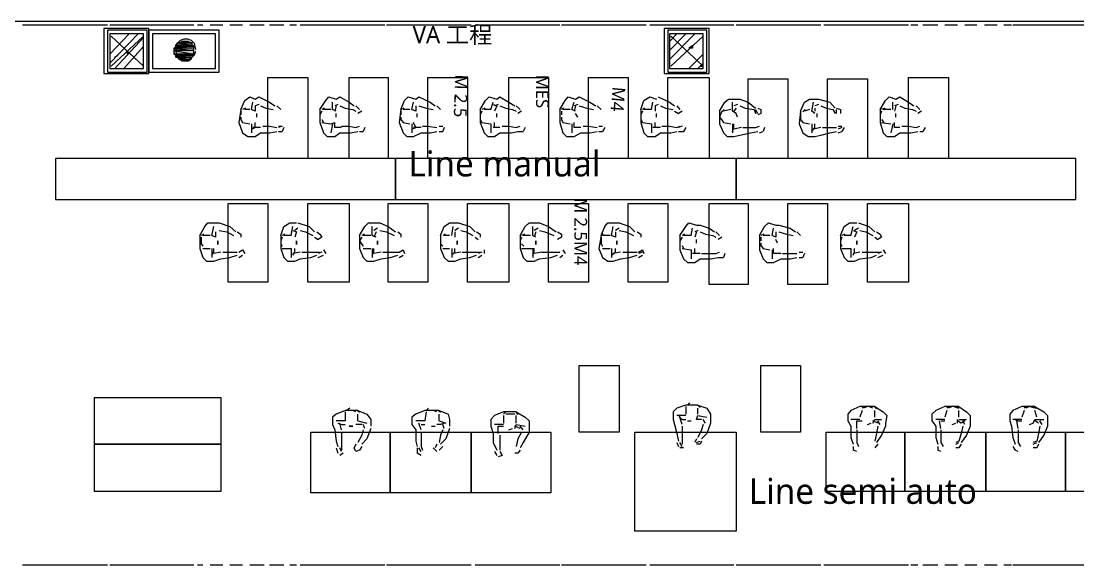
# Model space of a CAD drawing. Header units: millimetres. Extents: x 5 to 415, y 48 to 251.
# Drawn here: x 115.39 to 140.24, y 121.97 to 134.76 of the extents above; entities that cross this region are included whole.
import ezdxf

# ---------------------------------------------------------------- set-up
doc = ezdxf.new("R2010")
doc.units = ezdxf.units.MM
for name, color, linetype in [('H', 7, 'Continuous'), ('P', 7, 'Continuous'), ('T', 7, 'Continuous')]:
    doc.layers.add(name, color=color, linetype=linetype)

msp = doc.modelspace()

# ---------------------------------------------------------------- hatches: boundary and pattern name
at = {"layer": 'H', "linetype": 'Continuous'}
for points in [[(118.992, 134.108), (119.045, 134.161), (119.468, 134.161), (119.468, 134.108), (118.992, 134.108)], [(119.045, 134.197), (119.08, 134.232), (119.415, 134.232), (119.415, 134.197), (119.045, 134.197)], [(119.045, 134.161), (119.045, 134.197), (119.415, 134.197), (119.468, 134.161), (119.045, 134.161)], [(119.133, 134.232), (119.168, 134.285), (119.327, 134.285), (119.38, 134.232), (119.133, 134.232)], [(118.992, 134.073), (118.992, 134.108), (119.468, 134.108), (119.468, 134.073), (118.992, 134.073)], [(118.992, 133.985), (118.992, 134.073), (119.468, 134.073), (119.468, 133.985), (118.992, 133.985)], [(119.045, 133.95), (118.992, 133.985), (119.468, 133.985), (119.468, 133.95), (119.045, 133.95)], [(119.045, 133.897), (119.045, 133.95), (119.468, 133.95), (119.415, 133.897), (119.045, 133.897)], [(119.133, 133.862), (119.08, 133.897), (119.415, 133.897), (119.38, 133.862), (119.133, 133.862)], [(119.168, 133.809), (119.133, 133.862), (119.38, 133.862), (119.327, 133.809), (119.168, 133.809)]]:
    msp.add_hatch(color=256, dxfattribs=at).paths.add_polyline_path(points)

# ---------------------------------------------------------------- linework, layer by layer
at = {"layer": 'P'}
for points in [[(64.629, 134.761), (327.783, 134.761)], [(115.429, 134.673), (117.422, 134.673)], [(117.475, 134.673), (119.451, 134.673)], [(119.539, 134.673), (119.662, 134.673)], [(119.839, 134.673), (120.138, 134.673)], [(120.297, 134.673), (120.597, 134.673)], [(120.773, 134.673), (121.109, 134.673)], [(121.232, 134.673), (121.567, 134.673)], [(121.708, 134.673), (121.867, 134.673)], [(121.955, 134.673), (123.948, 134.673)], [(123.984, 134.673), (125.977, 134.673)], [(126.065, 134.673), (128.058, 134.673)], [(128.094, 134.673), (130.087, 134.673)], [(130.175, 134.673), (132.151, 134.673)], [(132.203, 134.673), (134.197, 134.673)], [(134.267, 134.673), (136.26, 134.673)], [(136.313, 134.673), (136.472, 134.673)], [(136.596, 134.673), (136.948, 134.673)], [(137.107, 134.673), (137.407, 134.673)], [(137.583, 134.673), (137.866, 134.673)], [(138.042, 134.673), (138.342, 134.673)], [(138.501, 134.673), (138.677, 134.673)], [(138.712, 134.673), (140.705, 134.673)], [(117.334, 134.585), (117.334, 133.526)], [(118.392, 134.585), (117.334, 134.585)], [(117.422, 134.549), (117.422, 133.562)], [(118.357, 134.549), (117.422, 134.549)], [(117.475, 133.985), (117.934, 134.461)], [(117.475, 133.773), (118.145, 134.461)], [(117.475, 134.461), (117.475, 133.65)], [(118.269, 134.461), (117.475, 134.461)], [(118.269, 133.65), (118.269, 134.461)], [(118.357, 133.562), (118.357, 134.549)], [(118.392, 133.526), (118.392, 134.585)], [(120.05, 134.549), (118.392, 134.549)], [(118.392, 134.549), (118.392, 133.562)], [(119.962, 134.461), (118.48, 134.461)], [(118.48, 134.461), (118.48, 133.65)], [(119.962, 133.65), (119.962, 134.461)], [(120.05, 133.562), (120.05, 134.549)], [(130.51, 134.585), (130.51, 133.526)], [(131.568, 134.585), (130.51, 134.585)], [(130.598, 134.549), (130.598, 133.562)], [(131.516, 134.549), (130.598, 134.549)], [(130.634, 134.285), (130.81, 134.461)], [(130.634, 134.073), (131.022, 134.461)], [(130.634, 133.862), (131.233, 134.461)], [(130.634, 134.461), (130.634, 133.65)], [(131.427, 134.461), (130.634, 134.461)], [(131.427, 133.65), (131.427, 134.461)], [(131.516, 133.562), (131.516, 134.549)], [(131.568, 133.526), (131.568, 134.585)], [(118.269, 133.703), (117.51, 134.408)], [(117.51, 133.703), (118.269, 134.408)], [(117.598, 133.65), (118.269, 134.373)], [(117.81, 133.65), (118.269, 134.161)], [(118.992, 134.126), (119.027, 134.161)], [(119.027, 134.197), (119.08, 134.25)], [(119.063, 134.232), (119.027, 134.144)], [(119.415, 134.197), (119.027, 134.197)], [(119.415, 134.197), (119.027, 134.197)], [(119.027, 134.197), (119.451, 134.161)], [(119.027, 134.197), (119.451, 134.161)], [(119.027, 134.161), (119.027, 134.197)], [(119.451, 134.161), (119.027, 134.161)], [(119.451, 134.161), (119.027, 134.161)], [(119.027, 134.161), (119.451, 134.126)], [(119.027, 134.161), (119.451, 134.126)], [(119.133, 134.303), (119.063, 134.232)], [(119.415, 134.25), (119.08, 134.25)], [(119.08, 134.25), (119.115, 134.25)], [(119.415, 134.25), (119.08, 134.25)], [(119.08, 134.25), (119.415, 134.197)], [(119.08, 134.25), (119.415, 134.197)], [(119.115, 134.25), (119.168, 134.285)], [(119.38, 134.25), (119.115, 134.25)], [(119.38, 134.25), (119.115, 134.25)], [(119.115, 134.25), (119.415, 134.25)], [(119.115, 134.25), (119.415, 134.25)], [(119.221, 134.338), (119.133, 134.303)], [(119.327, 134.285), (119.168, 134.285)], [(119.168, 134.285), (119.204, 134.285)], [(119.327, 134.285), (119.168, 134.285)], [(119.168, 134.285), (119.38, 134.25)], [(119.168, 134.285), (119.38, 134.25)], [(119.239, 134.285), (119.204, 134.285)], [(119.204, 134.285), (119.239, 134.285)], [(119.292, 134.285), (119.204, 134.285)], [(119.204, 134.285), (119.327, 134.285)], [(119.204, 134.285), (119.327, 134.285)], [(119.309, 134.338), (119.221, 134.338)], [(119.327, 134.285), (119.292, 134.285)], [(119.398, 134.303), (119.309, 134.338)], [(119.38, 134.25), (119.327, 134.285)], [(119.415, 134.25), (119.38, 134.25)], [(119.468, 134.232), (119.398, 134.303)], [(119.415, 134.197), (119.415, 134.25)], [(119.451, 134.161), (119.415, 134.197)], [(119.451, 134.126), (119.451, 134.161)], [(119.503, 134.091), (119.468, 134.232)], [(131.427, 133.703), (130.669, 134.408)], [(130.669, 133.703), (131.427, 134.408)], [(131.092, 134.126), (131.18, 134.197)], [(131.18, 134.197), (131.18, 134.126)], [(117.669, 133.95), (117.598, 133.914)], [(117.598, 133.914), (117.669, 133.95)], [(117.898, 134.073), (117.898, 133.985)], [(117.898, 133.985), (117.898, 134.073)], [(119.451, 134.126), (118.992, 134.126)], [(119.451, 134.126), (118.992, 134.126)], [(118.992, 134.126), (119.451, 134.073)], [(118.992, 134.126), (119.451, 134.073)], [(118.992, 134.073), (118.992, 134.126)], [(119.451, 134.073), (118.992, 134.073)], [(119.451, 134.073), (118.992, 134.073)], [(118.992, 134.073), (119.451, 133.985)], [(118.992, 134.073), (119.451, 133.985)], [(118.992, 133.985), (118.992, 134.073)], [(119.451, 133.985), (118.992, 133.985)], [(119.451, 133.985), (118.992, 133.985)], [(118.992, 133.985), (119.451, 133.95)], [(118.992, 133.985), (119.451, 133.95)], [(119.027, 133.95), (118.992, 133.985)], [(119.027, 134.144), (119.027, 134.056)], [(119.027, 134.056), (119.063, 133.967)], [(119.451, 133.95), (119.027, 133.95)], [(119.451, 133.95), (119.027, 133.95)], [(119.027, 133.95), (119.415, 133.914)], [(119.027, 133.95), (119.415, 133.914)], [(119.027, 133.914), (119.027, 133.95)], [(119.415, 133.914), (119.027, 133.914)], [(119.415, 133.914), (119.027, 133.914)], [(119.027, 133.914), (119.08, 133.914)], [(119.027, 133.914), (119.415, 133.914)], [(119.415, 133.914), (119.027, 133.914)], [(119.063, 133.967), (119.133, 133.897)], [(119.08, 133.914), (119.415, 133.914)], [(119.415, 133.914), (119.08, 133.914)], [(119.08, 133.914), (119.38, 133.862)], [(119.08, 133.914), (119.38, 133.862)], [(119.115, 133.862), (119.08, 133.914)], [(119.38, 133.862), (119.415, 133.914)], [(119.398, 133.897), (119.468, 133.967)], [(119.415, 133.914), (119.451, 133.95)], [(119.415, 133.914), (119.415, 133.914)], [(119.451, 134.073), (119.451, 134.126)], [(119.451, 133.985), (119.451, 134.073)], [(119.451, 133.95), (119.451, 133.985)], [(119.468, 133.967), (119.503, 134.056)], [(131.18, 134.126), (131.092, 134.126)], [(131.092, 133.65), (131.427, 133.985)], [(119.38, 133.862), (119.115, 133.862)], [(119.38, 133.862), (119.115, 133.862)], [(119.115, 133.862), (119.327, 133.826)], [(119.115, 133.862), (119.327, 133.826)], [(119.168, 133.826), (119.115, 133.862)], [(119.133, 133.897), (119.221, 133.862)], [(119.327, 133.826), (119.168, 133.826)], [(119.168, 133.826), (119.292, 133.826)], [(119.292, 133.826), (119.168, 133.826)], [(119.168, 133.826), (119.327, 133.826)], [(119.292, 133.826), (119.168, 133.826)], [(119.204, 133.826), (119.292, 133.826)], [(119.239, 133.826), (119.204, 133.826)], [(119.221, 133.862), (119.309, 133.862)], [(119.292, 133.826), (119.239, 133.826)], [(119.327, 133.826), (119.292, 133.826)], [(119.309, 133.862), (119.398, 133.897)], [(119.327, 133.826), (119.38, 133.862)], [(131.304, 133.65), (131.427, 133.773)], [(131.427, 133.773), (131.357, 133.703)], [(131.357, 133.703), (131.427, 133.703)], [(117.334, 133.526), (118.392, 133.526)], [(117.422, 133.562), (118.357, 133.562)], [(117.475, 133.65), (118.269, 133.65)], [(118.392, 133.562), (120.05, 133.562)], [(118.48, 133.65), (119.962, 133.65)], [(121.197, 133.438), (122.132, 133.438)], [(121.197, 131.533), (121.197, 133.438)], [(122.132, 133.438), (122.132, 131.533)], [(123.102, 133.438), (124.019, 133.438)], [(123.102, 131.533), (123.102, 133.438)], [(124.019, 133.438), (124.019, 131.533)], [(124.954, 133.438), (125.889, 133.438)], [(124.954, 131.533), (124.954, 133.438)], [(125.889, 133.438), (125.889, 131.533)], [(126.859, 133.438), (127.794, 133.438)], [(126.859, 131.533), (126.859, 133.438)], [(127.794, 133.438), (127.794, 131.533)], [(128.729, 133.438), (129.663, 133.438)], [(128.729, 131.533), (128.729, 133.438)], [(129.663, 133.438), (129.663, 131.533)], [(130.51, 133.526), (131.568, 133.526)], [(130.598, 133.562), (131.516, 133.562)], [(130.598, 133.438), (131.568, 133.438)], [(130.598, 131.533), (130.598, 133.438)], [(130.634, 133.65), (131.427, 133.65)], [(131.568, 133.438), (131.568, 131.533)], [(136.26, 133.438), (137.195, 133.438)], [(136.26, 131.533), (136.26, 133.438)], [(137.195, 133.438), (137.195, 131.533)], [(132.486, 133.403), (133.421, 133.403)], [(132.486, 131.533), (132.486, 133.403)], [(133.421, 133.403), (133.421, 131.533)], [(134.355, 133.403), (135.29, 133.403)], [(134.355, 131.533), (134.355, 133.403)], [(135.29, 133.403), (135.29, 131.533)], [(120.65, 132.891), (120.773, 132.98)], [(120.773, 132.98), (120.897, 132.927)], [(120.897, 132.927), (120.985, 132.98)], [(120.985, 132.98), (121.232, 132.856)], [(122.555, 132.891), (122.626, 132.98)], [(122.626, 132.98), (122.802, 132.927)], [(122.802, 132.927), (122.89, 132.98)], [(122.89, 132.98), (123.102, 132.856)], [(124.407, 132.891), (124.495, 132.98)], [(124.495, 132.98), (124.672, 132.927)], [(124.672, 132.927), (124.742, 132.98)], [(124.742, 132.98), (125.007, 132.856)], [(126.312, 132.891), (126.4, 132.98)], [(126.4, 132.98), (126.577, 132.927)], [(126.577, 132.927), (126.647, 132.98)], [(126.647, 132.98), (126.859, 132.856)], [(128.182, 132.891), (128.252, 132.98)], [(128.252, 132.98), (128.429, 132.927)], [(128.429, 132.927), (128.517, 132.98)], [(128.517, 132.98), (128.764, 132.856)], [(130.034, 132.891), (130.175, 132.98)], [(130.175, 132.98), (130.334, 132.927)], [(130.369, 132.98), (130.634, 132.856)], [(131.939, 132.856), (132.027, 132.927)], [(132.027, 132.927), (132.203, 132.927)], [(132.203, 132.927), (132.292, 132.927)], [(132.292, 132.927), (132.486, 132.856)], [(133.809, 132.856), (133.932, 132.927)], [(133.932, 132.927), (134.056, 132.927)], [(134.056, 132.927), (134.144, 132.927)], [(134.144, 132.927), (134.408, 132.856)], [(135.714, 132.891), (135.802, 132.98)], [(135.802, 132.98), (135.961, 132.927)], [(135.961, 132.927), (136.049, 132.98)], [(136.049, 132.98), (136.26, 132.856)], [(120.562, 132.68), (120.509, 132.38)], [(120.562, 132.68), (120.65, 132.891)], [(120.668, 132.715), (120.597, 132.68)], [(120.773, 132.68), (120.65, 132.68)], [(120.809, 132.68), (120.844, 132.856)], [(120.897, 132.644), (120.809, 132.68)], [(120.985, 132.803), (120.897, 132.768)], [(120.897, 132.768), (120.897, 132.644)], [(121.02, 132.768), (121.144, 132.715)], [(121.144, 132.715), (121.32, 132.68)], [(121.232, 132.856), (121.356, 132.768)], [(121.408, 132.768), (121.497, 132.68)], [(122.414, 132.68), (122.555, 132.891)], [(122.414, 132.68), (122.414, 132.38)], [(122.52, 132.715), (122.467, 132.68)], [(122.678, 132.68), (122.502, 132.68)], [(122.714, 132.68), (122.714, 132.856)], [(122.802, 132.644), (122.714, 132.68)], [(122.837, 132.803), (122.767, 132.768)], [(122.802, 132.768), (122.767, 132.644)], [(122.89, 132.768), (123.014, 132.715)], [(123.014, 132.715), (123.19, 132.68)], [(123.102, 132.856), (123.225, 132.768)], [(123.19, 132.68), (123.261, 132.644)], [(123.261, 132.768), (123.349, 132.68)], [(124.319, 132.68), (124.284, 132.38)], [(124.319, 132.68), (124.407, 132.891)], [(124.389, 132.715), (124.319, 132.68)], [(124.531, 132.68), (124.372, 132.68)], [(124.583, 132.68), (124.619, 132.856)], [(124.672, 132.644), (124.583, 132.68)], [(124.672, 132.768), (124.672, 132.644)], [(124.742, 132.768), (124.919, 132.715)], [(124.919, 132.715), (125.077, 132.68)], [(125.007, 132.856), (125.13, 132.768)], [(125.166, 132.768), (125.254, 132.68)], [(126.189, 132.68), (126.312, 132.891)], [(126.189, 132.68), (126.189, 132.38)], [(126.294, 132.715), (126.224, 132.68)], [(126.436, 132.68), (126.277, 132.68)], [(126.436, 132.68), (126.488, 132.856)], [(126.488, 132.803), (126.577, 132.768)], [(126.612, 132.803), (126.524, 132.768)], [(126.577, 132.768), (126.524, 132.644)], [(126.647, 132.768), (126.788, 132.715)], [(126.788, 132.715), (126.947, 132.68)], [(126.859, 132.856), (127, 132.768)], [(126.947, 132.68), (127.035, 132.644)], [(127.035, 132.768), (127.123, 132.68)], [(128.058, 132.68), (128.182, 132.891)], [(128.058, 132.68), (128.058, 132.38)], [(128.147, 132.715), (128.094, 132.68)], [(128.305, 132.68), (128.129, 132.68)], [(128.341, 132.68), (128.393, 132.856)], [(128.429, 132.644), (128.341, 132.68)], [(128.482, 132.803), (128.393, 132.768)], [(128.429, 132.768), (128.393, 132.644)], [(128.517, 132.768), (128.693, 132.715)], [(128.693, 132.715), (128.852, 132.68)], [(128.764, 132.856), (128.905, 132.768)], [(128.94, 132.768), (129.028, 132.68)], [(129.963, 132.68), (130.034, 132.891)], [(129.963, 132.68), (129.963, 132.38)], [(130.052, 132.715), (129.999, 132.68)], [(130.21, 132.68), (130.034, 132.68)], [(130.21, 132.68), (130.246, 132.856)], [(130.369, 132.803), (130.298, 132.768)], [(130.298, 132.768), (130.298, 132.644)], [(130.422, 132.768), (130.545, 132.715)], [(130.545, 132.715), (130.722, 132.68)], [(130.634, 132.856), (130.757, 132.768)], [(130.81, 132.768), (130.881, 132.68)], [(131.815, 132.644), (131.939, 132.856)], [(131.921, 132.68), (131.868, 132.627)], [(132.08, 132.68), (131.904, 132.644)], [(132.115, 132.644), (132.115, 132.856)], [(132.239, 132.803), (132.151, 132.768)], [(132.203, 132.715), (132.151, 132.644)], [(132.292, 132.768), (132.415, 132.715)], [(132.415, 132.715), (132.627, 132.68)], [(132.486, 132.856), (132.662, 132.715)], [(132.627, 132.68), (132.662, 132.592)], [(132.715, 132.592), (132.662, 132.68)], [(132.715, 132.715), (132.786, 132.68)], [(132.786, 132.68), (132.786, 132.592)], [(133.72, 132.644), (133.809, 132.856)], [(133.826, 132.68), (133.773, 132.627)], [(133.932, 132.68), (133.809, 132.644)], [(133.985, 132.644), (134.02, 132.856)], [(134.144, 132.803), (134.056, 132.768)], [(134.056, 132.715), (134.056, 132.644)], [(134.197, 132.768), (134.32, 132.715)], [(134.32, 132.715), (134.479, 132.68)], [(134.408, 132.856), (134.532, 132.715)], [(134.479, 132.68), (134.532, 132.592)], [(134.567, 132.715), (134.655, 132.68)], [(134.567, 132.592), (134.567, 132.68)], [(134.655, 132.68), (134.655, 132.592)], [(135.59, 132.68), (135.714, 132.891)], [(135.59, 132.68), (135.59, 132.38)], [(135.696, 132.715), (135.625, 132.68)], [(135.837, 132.68), (135.661, 132.68)], [(135.89, 132.68), (135.89, 132.856)], [(136.013, 132.803), (135.925, 132.768)], [(135.961, 132.768), (135.925, 132.644)], [(136.049, 132.768), (136.172, 132.715)], [(136.172, 132.715), (136.349, 132.68)], [(136.26, 132.856), (136.384, 132.768)], [(136.349, 132.68), (136.437, 132.644)], [(136.437, 132.768), (136.525, 132.68)], [(120.562, 132.644), (120.562, 132.556)], [(120.562, 132.503), (120.562, 132.433)], [(120.562, 132.45), (120.597, 132.38)], [(120.932, 132.503), (120.932, 132.592)], [(122.467, 132.644), (122.414, 132.556)], [(122.414, 132.503), (122.414, 132.433)], [(122.467, 132.45), (122.502, 132.38)], [(122.802, 132.503), (122.802, 132.592)], [(123.402, 132.644), (123.313, 132.592)], [(124.319, 132.644), (124.319, 132.556)], [(124.319, 132.503), (124.319, 132.433)], [(124.319, 132.45), (124.372, 132.38)], [(124.707, 132.503), (124.707, 132.592)], [(126.224, 132.644), (126.189, 132.556)], [(126.189, 132.503), (126.189, 132.433)], [(126.189, 132.45), (126.224, 132.38)], [(126.577, 132.503), (126.577, 132.592)], [(127.159, 132.644), (127.071, 132.592)], [(128.094, 132.644), (128.094, 132.556)], [(128.094, 132.503), (128.094, 132.433)], [(128.094, 132.45), (128.129, 132.38)], [(128.482, 132.503), (128.429, 132.592)], [(129.999, 132.644), (129.963, 132.556)], [(129.963, 132.503), (129.963, 132.433)], [(129.963, 132.45), (129.999, 132.38)], [(130.334, 132.503), (130.334, 132.592)], [(130.757, 132.644), (130.845, 132.592)], [(130.933, 132.644), (130.845, 132.592)], [(131.815, 132.644), (131.815, 132.345)], [(131.868, 132.644), (131.815, 132.503)], [(131.815, 132.503), (131.868, 132.433)], [(131.868, 132.45), (131.904, 132.38)], [(132.203, 132.592), (132.115, 132.644)], [(132.239, 132.503), (132.203, 132.592)], [(132.786, 132.592), (132.715, 132.556)], [(133.72, 132.644), (133.685, 132.345)], [(133.72, 132.644), (133.72, 132.503)], [(133.72, 132.503), (133.72, 132.433)], [(133.72, 132.45), (133.773, 132.38)], [(134.056, 132.592), (133.985, 132.644)], [(134.108, 132.503), (134.108, 132.592)], [(135.625, 132.644), (135.59, 132.556)], [(135.59, 132.503), (135.59, 132.433)], [(135.625, 132.45), (135.678, 132.38)], [(135.961, 132.503), (135.961, 132.592)], [(136.56, 132.644), (136.472, 132.592)], [(120.509, 132.38), (120.597, 132.133)], [(120.597, 132.38), (120.773, 132.345)], [(120.809, 132.345), (120.809, 132.133)], [(120.809, 132.221), (120.897, 132.256)], [(121.02, 132.256), (120.844, 132.256)], [(120.897, 132.256), (120.897, 132.38)], [(121.073, 132.292), (121.232, 132.292)], [(121.232, 132.292), (121.408, 132.256)], [(121.444, 132.292), (121.532, 132.292)], [(121.532, 132.292), (121.444, 132.256)], [(121.567, 132.256), (121.532, 132.168)], [(122.414, 132.38), (122.502, 132.133)], [(122.467, 132.38), (122.678, 132.345)], [(122.678, 132.345), (122.767, 132.38)], [(122.714, 132.345), (122.678, 132.133)], [(122.767, 132.256), (122.767, 132.38)], [(122.925, 132.256), (122.767, 132.256)], [(122.925, 132.292), (123.102, 132.292)], [(123.102, 132.292), (123.261, 132.256)], [(123.261, 132.256), (123.349, 132.292)], [(123.472, 132.256), (123.437, 132.168)], [(124.284, 132.38), (124.372, 132.133)], [(124.372, 132.38), (124.531, 132.345)], [(124.583, 132.345), (124.583, 132.133)], [(124.583, 132.221), (124.672, 132.256)], [(124.672, 132.256), (124.619, 132.38)], [(124.795, 132.256), (124.619, 132.256)], [(124.83, 132.292), (124.954, 132.292)], [(124.954, 132.292), (125.166, 132.256)], [(125.218, 132.292), (125.307, 132.292)], [(125.342, 132.256), (125.307, 132.168)], [(126.189, 132.38), (126.277, 132.133)], [(126.224, 132.38), (126.436, 132.345)], [(126.436, 132.345), (126.436, 132.133)], [(126.647, 132.256), (126.488, 132.256)], [(126.524, 132.256), (126.524, 132.38)], [(126.7, 132.292), (126.859, 132.292)], [(126.859, 132.292), (127.035, 132.256)], [(127.035, 132.256), (127.123, 132.292)], [(127.247, 132.256), (127.194, 132.168)], [(128.058, 132.38), (128.129, 132.133)], [(128.129, 132.38), (128.305, 132.345)], [(128.341, 132.345), (128.341, 132.133)], [(128.393, 132.256), (128.393, 132.38)], [(128.552, 132.256), (128.393, 132.256)], [(128.605, 132.292), (128.729, 132.292)], [(128.729, 132.292), (128.94, 132.256)], [(128.976, 132.292), (129.064, 132.292)], [(129.117, 132.256), (129.064, 132.168)], [(129.963, 132.38), (130.034, 132.133)], [(129.999, 132.38), (130.21, 132.345)], [(130.21, 132.345), (130.21, 132.133)], [(130.422, 132.256), (130.246, 132.256)], [(130.298, 132.256), (130.298, 132.38)], [(130.457, 132.292), (130.634, 132.292)], [(130.634, 132.292), (130.81, 132.256)], [(130.81, 132.256), (130.881, 132.292)], [(130.933, 132.292), (130.845, 132.256)], [(131.022, 132.256), (130.969, 132.168)], [(131.815, 132.345), (131.904, 132.133)], [(131.904, 132.38), (132.08, 132.345)], [(132.115, 132.345), (132.115, 132.133)], [(132.115, 132.168), (132.151, 132.256)], [(132.151, 132.256), (132.151, 132.345)], [(132.327, 132.256), (132.151, 132.221)], [(132.362, 132.256), (132.486, 132.256)], [(132.486, 132.256), (132.662, 132.256)], [(132.662, 132.256), (132.75, 132.292)], [(132.874, 132.256), (132.838, 132.168)], [(133.685, 132.345), (133.773, 132.133)], [(133.773, 132.38), (133.932, 132.345)], [(133.985, 132.345), (133.985, 132.133)], [(133.985, 132.168), (134.056, 132.256)], [(134.197, 132.256), (134.02, 132.221)], [(134.056, 132.256), (134.056, 132.345)], [(134.232, 132.256), (134.408, 132.256)], [(134.408, 132.256), (134.567, 132.256)], [(134.602, 132.292), (134.691, 132.292)], [(134.691, 132.256), (134.602, 132.221)], [(134.743, 132.256), (134.691, 132.168)], [(135.59, 132.38), (135.661, 132.133)], [(135.625, 132.38), (135.837, 132.345)], [(135.89, 132.345), (135.837, 132.133)], [(135.925, 132.256), (135.925, 132.38)], [(136.049, 132.256), (135.925, 132.256)], [(136.102, 132.292), (136.26, 132.292)], [(136.26, 132.292), (136.437, 132.256)], [(136.437, 132.256), (136.525, 132.292)], [(136.648, 132.256), (136.596, 132.168)], [(120.597, 132.133), (120.721, 132.045)], [(120.721, 132.045), (120.897, 132.045)], [(120.897, 132.045), (121.02, 132.133)], [(121.02, 132.133), (121.232, 132.133)], [(121.232, 132.133), (121.408, 132.168)], [(121.444, 132.168), (121.532, 132.168)], [(122.502, 132.133), (122.59, 132.045)], [(122.59, 132.045), (122.767, 132.045)], [(122.767, 132.045), (122.89, 132.133)], [(122.89, 132.133), (123.137, 132.133)], [(123.137, 132.133), (123.313, 132.168)], [(123.349, 132.168), (123.437, 132.168)], [(124.372, 132.133), (124.46, 132.045)], [(124.46, 132.045), (124.619, 132.045)], [(124.619, 132.045), (124.795, 132.133)], [(124.795, 132.133), (125.007, 132.133)], [(125.007, 132.133), (125.166, 132.168)], [(125.218, 132.168), (125.307, 132.168)], [(126.277, 132.133), (126.365, 132.045)], [(126.365, 132.045), (126.524, 132.045)], [(126.524, 132.045), (126.647, 132.133)], [(126.647, 132.133), (126.912, 132.133)], [(126.912, 132.133), (127.071, 132.168)], [(127.071, 132.168), (127.194, 132.168)], [(128.129, 132.133), (128.217, 132.045)], [(128.217, 132.045), (128.393, 132.045)], [(128.393, 132.045), (128.552, 132.133)], [(128.552, 132.133), (128.764, 132.133)], [(128.764, 132.133), (128.94, 132.168)], [(128.976, 132.168), (129.064, 132.168)], [(130.034, 132.133), (130.122, 132.045)], [(130.122, 132.045), (130.298, 132.045)], [(130.298, 132.045), (130.422, 132.133)], [(130.422, 132.133), (130.669, 132.133)], [(130.669, 132.133), (130.81, 132.168)], [(130.845, 132.168), (130.969, 132.168)], [(131.904, 132.133), (131.992, 132.045)], [(131.992, 132.045), (132.151, 132.045)], [(132.151, 132.045), (132.292, 132.08)], [(132.292, 132.08), (132.539, 132.133)], [(132.539, 132.133), (132.715, 132.168)], [(132.75, 132.133), (132.838, 132.168)], [(133.773, 132.133), (133.897, 132.045)], [(133.897, 132.045), (134.056, 132.045)], [(134.056, 132.045), (134.197, 132.08)], [(134.197, 132.08), (134.408, 132.133)], [(134.408, 132.133), (134.567, 132.168)], [(134.602, 132.133), (134.691, 132.168)], [(135.661, 132.133), (135.749, 132.045)], [(135.749, 132.045), (135.925, 132.045)], [(135.925, 132.045), (136.049, 132.133)], [(136.049, 132.133), (136.313, 132.133)], [(136.313, 132.133), (136.472, 132.168)], [(136.525, 132.168), (136.596, 132.168)], [(116.205, 131.533), (116.205, 130.563)], [(124.195, 131.533), (116.205, 131.533)], [(122.132, 131.533), (121.197, 131.533)], [(124.019, 131.533), (123.102, 131.533)], [(124.195, 131.533), (124.195, 130.563)], [(132.203, 131.533), (124.195, 131.533)], [(124.195, 130.563), (124.195, 131.533)], [(125.889, 131.533), (124.954, 131.533)], [(127.794, 131.533), (126.859, 131.533)], [(129.663, 131.533), (128.729, 131.533)], [(131.568, 131.533), (130.598, 131.533)], [(132.203, 130.563), (132.203, 131.533)], [(132.203, 131.533), (132.203, 130.563)], [(140.194, 131.533), (132.203, 131.533)], [(133.421, 131.533), (132.486, 131.533)], [(135.29, 131.533), (134.355, 131.533)], [(137.195, 131.533), (136.26, 131.533)], [(140.194, 130.563), (140.194, 131.533)], [(116.205, 130.563), (124.195, 130.563)], [(120.262, 130.475), (121.197, 130.475)], [(120.262, 128.623), (120.262, 130.475)], [(121.197, 130.475), (121.197, 128.623)], [(122.132, 130.475), (123.102, 130.475)], [(122.132, 128.623), (122.132, 130.475)], [(123.102, 130.475), (123.102, 128.623)], [(124.019, 130.475), (124.954, 130.475)], [(124.019, 128.623), (124.019, 130.475)], [(124.195, 130.563), (132.203, 130.563)], [(124.954, 130.475), (124.954, 128.623)], [(125.889, 130.475), (126.859, 130.475)], [(125.889, 128.623), (125.889, 130.475)], [(126.859, 130.475), (126.859, 128.623)], [(127.794, 130.475), (128.729, 130.475)], [(127.794, 128.623), (127.794, 130.475)], [(128.729, 130.475), (128.729, 128.623)], [(129.663, 130.475), (130.598, 130.475)], [(129.663, 128.623), (129.663, 130.475)], [(130.598, 130.475), (130.598, 128.623)], [(131.568, 130.475), (132.486, 130.475)], [(131.568, 128.57), (131.568, 130.475)], [(132.203, 130.563), (140.194, 130.563)], [(132.486, 130.475), (132.486, 128.57)], [(133.421, 130.475), (134.355, 130.475)], [(133.421, 128.57), (133.421, 130.475)], [(134.355, 130.475), (134.355, 128.57)], [(135.29, 130.475), (136.26, 130.475)], [(135.29, 128.623), (135.29, 130.475)], [(136.26, 130.475), (136.26, 128.623)], [(119.715, 129.928), (119.786, 130.016)], [(119.786, 130.016), (119.962, 130.016)], [(119.962, 130.016), (120.05, 130.016)], [(120.05, 130.016), (120.297, 129.928)], [(121.567, 129.928), (121.708, 130.016)], [(121.708, 130.016), (121.867, 130.016)], [(121.902, 130.016), (122.167, 129.928)], [(123.472, 129.928), (123.56, 130.016)], [(123.56, 130.016), (123.737, 130.016)], [(123.737, 130.016), (123.825, 130.016)], [(123.825, 130.016), (124.019, 129.928)], [(125.342, 129.928), (125.465, 130.016)], [(125.465, 130.016), (125.589, 130.016)], [(125.589, 130.016), (125.677, 130.016)], [(125.677, 130.016), (125.942, 129.928)], [(127.247, 129.928), (127.335, 130.016)], [(127.335, 130.016), (127.494, 130.016)], [(127.494, 130.016), (127.582, 130.016)], [(127.582, 130.016), (127.794, 129.928)], [(129.117, 129.928), (129.187, 130.016)], [(129.187, 130.016), (129.364, 130.016)], [(129.364, 130.016), (129.452, 130.016)], [(129.452, 130.016), (129.699, 129.928)], [(131.022, 129.928), (131.092, 130.016)], [(131.092, 130.016), (131.269, 129.963)], [(131.269, 129.963), (131.357, 129.963)], [(131.357, 129.963), (131.568, 129.893)], [(132.874, 129.928), (132.962, 130.016)], [(132.962, 130.016), (133.138, 129.963)], [(133.138, 129.963), (133.209, 129.963)], [(133.209, 129.963), (133.473, 129.893)], [(134.743, 129.928), (134.867, 130.016)], [(134.867, 130.016), (135.043, 130.016)], [(135.079, 130.016), (135.326, 129.928)], [(119.592, 129.716), (119.715, 129.928)], [(119.592, 129.716), (119.592, 129.417)], [(119.68, 129.752), (119.627, 129.716)], [(119.839, 129.716), (119.662, 129.716)], [(119.874, 129.716), (119.927, 129.928)], [(119.962, 129.681), (119.874, 129.716)], [(119.962, 129.805), (119.962, 129.681)], [(120.05, 129.84), (120.227, 129.805)], [(120.227, 129.805), (120.385, 129.716)], [(120.297, 129.928), (120.438, 129.805)], [(120.474, 129.805), (120.562, 129.752)], [(120.562, 129.752), (120.562, 129.681)], [(121.497, 129.716), (121.567, 129.928)], [(121.497, 129.716), (121.497, 129.417)], [(121.585, 129.752), (121.532, 129.716)], [(121.744, 129.716), (121.567, 129.716)], [(121.744, 129.716), (121.779, 129.928)], [(121.779, 129.84), (121.867, 129.805)], [(121.902, 129.893), (121.832, 129.84)], [(121.867, 129.805), (121.832, 129.681)], [(121.955, 129.84), (122.079, 129.805)], [(122.079, 129.805), (122.255, 129.716)], [(122.167, 129.928), (122.29, 129.805)], [(122.343, 129.805), (122.414, 129.752)], [(122.414, 129.752), (122.467, 129.681)], [(123.349, 129.716), (123.472, 129.928)], [(123.349, 129.716), (123.349, 129.417)], [(123.455, 129.752), (123.402, 129.716)], [(123.613, 129.716), (123.437, 129.716)], [(123.649, 129.716), (123.649, 129.928)], [(123.737, 129.681), (123.649, 129.716)], [(123.772, 129.893), (123.684, 129.84)], [(123.737, 129.805), (123.684, 129.681)], [(123.825, 129.84), (123.984, 129.805)], [(123.984, 129.805), (124.16, 129.716)], [(124.019, 129.928), (124.195, 129.805)], [(124.248, 129.805), (124.319, 129.752)], [(124.319, 129.752), (124.319, 129.681)], [(125.254, 129.716), (125.342, 129.928)], [(125.254, 129.716), (125.254, 129.417)], [(125.36, 129.752), (125.307, 129.716)], [(125.465, 129.716), (125.342, 129.716)], [(125.518, 129.716), (125.554, 129.928)], [(125.677, 129.893), (125.589, 129.84)], [(125.589, 129.805), (125.589, 129.681)], [(125.73, 129.84), (125.853, 129.805)], [(125.853, 129.805), (126.012, 129.716)], [(125.942, 129.928), (126.065, 129.805)], [(126.1, 129.805), (126.189, 129.752)], [(126.189, 129.752), (126.189, 129.681)], [(127.123, 129.716), (127.247, 129.928)], [(127.123, 129.716), (127.123, 129.417)], [(127.229, 129.752), (127.159, 129.716)], [(127.37, 129.716), (127.194, 129.716)], [(127.423, 129.716), (127.423, 129.928)], [(127.494, 129.681), (127.423, 129.716)], [(127.547, 129.893), (127.459, 129.84)], [(127.494, 129.805), (127.459, 129.681)], [(127.582, 129.84), (127.706, 129.805)], [(127.706, 129.805), (127.917, 129.716)], [(127.794, 129.928), (127.97, 129.805)], [(128.005, 129.805), (128.094, 129.752)], [(128.094, 129.752), (128.094, 129.681)], [(129.028, 129.716), (128.976, 129.417)], [(129.028, 129.716), (129.117, 129.928)], [(129.081, 129.752), (129.028, 129.716)], [(129.24, 129.716), (129.064, 129.716)], [(129.275, 129.716), (129.311, 129.928)], [(129.364, 129.681), (129.275, 129.716)], [(129.452, 129.893), (129.364, 129.84)], [(129.364, 129.805), (129.364, 129.681)], [(129.452, 129.84), (129.611, 129.805)], [(129.611, 129.805), (129.787, 129.716)], [(129.699, 129.928), (129.822, 129.805)], [(129.875, 129.805), (129.963, 129.752)], [(129.963, 129.752), (129.963, 129.681)], [(130.881, 129.716), (131.022, 129.928)], [(130.881, 129.716), (130.881, 129.381)], [(130.986, 129.752), (130.933, 129.716)], [(131.145, 129.716), (130.969, 129.716)], [(131.145, 129.716), (131.18, 129.893)], [(131.304, 129.84), (131.233, 129.805)], [(131.269, 129.805), (131.233, 129.681)], [(131.357, 129.805), (131.48, 129.752)], [(131.48, 129.752), (131.657, 129.716)], [(131.568, 129.893), (131.692, 129.805)], [(131.657, 129.716), (131.727, 129.681)], [(131.727, 129.805), (131.815, 129.716)], [(132.75, 129.716), (132.874, 129.928)], [(132.75, 129.716), (132.75, 129.381)], [(132.856, 129.752), (132.786, 129.716)], [(132.997, 129.716), (132.838, 129.716)], [(133.05, 129.716), (133.085, 129.893)], [(133.138, 129.681), (133.05, 129.716)], [(133.138, 129.805), (133.138, 129.681)], [(133.209, 129.805), (133.385, 129.752)], [(133.385, 129.752), (133.544, 129.716)], [(133.473, 129.893), (133.597, 129.805)], [(133.632, 129.805), (133.72, 129.716)], [(134.655, 129.716), (134.743, 129.928)], [(134.655, 129.716), (134.655, 129.417)], [(134.761, 129.752), (134.691, 129.716)], [(134.902, 129.716), (134.743, 129.716)], [(134.902, 129.716), (134.955, 129.928)], [(134.955, 129.84), (135.043, 129.805)], [(135.079, 129.893), (134.99, 129.84)], [(135.043, 129.805), (134.99, 129.681)], [(135.114, 129.84), (135.255, 129.805)], [(135.255, 129.805), (135.414, 129.716)], [(135.326, 129.928), (135.467, 129.805)], [(135.502, 129.805), (135.59, 129.752)], [(135.59, 129.752), (135.625, 129.681)], [(119.627, 129.681), (119.627, 129.593)], [(119.627, 129.593), (119.627, 129.505)], [(119.627, 129.522), (119.662, 129.469)], [(120.015, 129.505), (120.015, 129.593)], [(120.015, 129.593), (120.015, 129.505)], [(121.532, 129.681), (121.497, 129.593)], [(121.497, 129.593), (121.497, 129.505)], [(121.497, 129.522), (121.532, 129.469)], [(121.867, 129.505), (121.867, 129.593)], [(121.867, 129.593), (121.867, 129.505)], [(122.29, 129.681), (122.379, 129.628)], [(122.467, 129.681), (122.379, 129.628)], [(123.402, 129.681), (123.349, 129.593)], [(123.349, 129.593), (123.402, 129.505)], [(123.402, 129.522), (123.437, 129.469)], [(123.772, 129.505), (123.772, 129.593)], [(123.772, 129.593), (123.772, 129.505)], [(125.254, 129.681), (125.254, 129.593)], [(125.254, 129.593), (125.254, 129.505)], [(125.254, 129.522), (125.307, 129.469)], [(125.642, 129.505), (125.642, 129.593)], [(125.642, 129.593), (125.642, 129.505)], [(126.065, 129.681), (126.136, 129.628)], [(127.159, 129.681), (127.123, 129.593)], [(127.123, 129.593), (127.123, 129.505)], [(127.159, 129.522), (127.212, 129.469)], [(127.494, 129.505), (127.494, 129.593)], [(127.494, 129.593), (127.494, 129.505)], [(128.094, 129.681), (128.005, 129.628)], [(129.028, 129.681), (129.028, 129.593)], [(129.028, 129.593), (129.028, 129.505)], [(129.028, 129.522), (129.064, 129.469)], [(129.399, 129.505), (129.399, 129.593)], [(129.399, 129.593), (129.399, 129.505)], [(130.933, 129.681), (130.881, 129.593)], [(130.881, 129.54), (130.881, 129.469)], [(130.933, 129.487), (130.969, 129.417)], [(131.269, 129.54), (131.269, 129.628)], [(131.868, 129.681), (131.78, 129.628)], [(132.786, 129.681), (132.786, 129.593)], [(132.786, 129.54), (132.786, 129.469)], [(132.786, 129.487), (132.838, 129.417)], [(133.174, 129.54), (133.138, 129.628)], [(134.691, 129.681), (134.655, 129.593)], [(134.655, 129.593), (134.655, 129.505)], [(134.655, 129.522), (134.691, 129.469)], [(135.043, 129.505), (135.043, 129.593)], [(135.043, 129.593), (135.043, 129.505)], [(135.467, 129.681), (135.537, 129.628)], [(135.625, 129.681), (135.537, 129.628)], [(119.592, 129.417), (119.662, 129.205)], [(119.662, 129.417), (119.839, 129.417)], [(119.662, 129.205), (119.75, 129.117)], [(119.874, 129.417), (119.874, 129.205)], [(119.874, 129.258), (119.927, 129.328)], [(119.927, 129.328), (119.927, 129.417)], [(120.086, 129.328), (119.927, 129.293)], [(120.086, 129.17), (120.297, 129.205)], [(120.138, 129.328), (120.262, 129.328)], [(120.262, 129.328), (120.474, 129.328)], [(120.297, 129.205), (120.474, 129.258)], [(120.509, 129.328), (120.597, 129.381)], [(120.509, 129.205), (120.597, 129.258)], [(120.597, 129.381), (120.65, 129.293)], [(121.497, 129.417), (121.567, 129.205)], [(121.532, 129.417), (121.744, 129.417)], [(121.567, 129.205), (121.655, 129.117)], [(121.744, 129.417), (121.744, 129.205)], [(121.955, 129.328), (121.779, 129.293)], [(121.779, 129.258), (121.832, 129.328)], [(121.832, 129.328), (121.832, 129.417)], [(121.955, 129.17), (122.202, 129.205)], [(121.991, 129.328), (122.167, 129.328)], [(122.167, 129.328), (122.343, 129.328)], [(122.202, 129.205), (122.343, 129.258)], [(122.343, 129.328), (122.414, 129.328)], [(122.467, 129.328), (122.379, 129.293)], [(122.379, 129.205), (122.502, 129.258)], [(122.502, 129.381), (122.555, 129.293)], [(123.349, 129.417), (123.437, 129.205)], [(123.437, 129.417), (123.613, 129.417)], [(123.437, 129.205), (123.525, 129.117)], [(123.649, 129.417), (123.649, 129.205)], [(123.649, 129.258), (123.684, 129.328)], [(123.684, 129.328), (123.684, 129.417)], [(123.86, 129.328), (123.684, 129.293)], [(123.86, 129.17), (124.072, 129.205)], [(123.896, 129.328), (124.019, 129.328)], [(124.019, 129.328), (124.195, 129.328)], [(124.072, 129.205), (124.248, 129.258)], [(124.195, 129.328), (124.284, 129.328)], [(124.284, 129.328), (124.372, 129.381)], [(124.284, 129.205), (124.372, 129.258)], [(124.372, 129.381), (124.407, 129.293)], [(125.254, 129.417), (125.342, 129.205)], [(125.307, 129.417), (125.465, 129.417)], [(125.342, 129.205), (125.43, 129.117)], [(125.518, 129.417), (125.518, 129.205)], [(125.518, 129.258), (125.589, 129.328)], [(125.73, 129.328), (125.554, 129.293)], [(125.589, 129.328), (125.589, 129.417)], [(125.73, 129.17), (125.942, 129.205)], [(125.765, 129.328), (125.942, 129.328)], [(125.942, 129.328), (126.1, 129.328)], [(125.942, 129.205), (126.1, 129.258)], [(126.1, 129.328), (126.189, 129.328)], [(126.224, 129.328), (126.136, 129.293)], [(126.136, 129.205), (126.224, 129.258)], [(126.277, 129.381), (126.277, 129.293)], [(127.123, 129.417), (127.194, 129.205)], [(127.159, 129.417), (127.37, 129.417)], [(127.194, 129.205), (127.282, 129.117)], [(127.37, 129.417), (127.459, 129.417)], [(127.423, 129.417), (127.423, 129.205)], [(127.423, 129.258), (127.459, 129.328)], [(127.459, 129.328), (127.459, 129.417)], [(127.635, 129.328), (127.459, 129.293)], [(127.582, 129.17), (127.847, 129.205)], [(127.635, 129.328), (127.794, 129.328)], [(127.794, 129.328), (127.97, 129.328)], [(127.847, 129.205), (128.005, 129.258)], [(127.97, 129.328), (128.058, 129.328)], [(128.058, 129.205), (128.129, 129.258)], [(128.129, 129.381), (128.182, 129.293)], [(128.976, 129.417), (129.064, 129.205)], [(129.064, 129.417), (129.24, 129.417)], [(129.064, 129.205), (129.187, 129.117)], [(129.275, 129.417), (129.275, 129.205)], [(129.275, 129.258), (129.364, 129.328)], [(129.487, 129.328), (129.311, 129.293)], [(129.364, 129.328), (129.364, 129.417)], [(129.487, 129.17), (129.699, 129.205)], [(129.54, 129.328), (129.663, 129.328)], [(129.663, 129.328), (129.875, 129.328)], [(129.699, 129.205), (129.875, 129.258)], [(129.91, 129.328), (129.999, 129.381)], [(129.999, 129.328), (129.91, 129.293)], [(129.91, 129.205), (129.999, 129.258)], [(129.999, 129.381), (130.034, 129.293)], [(130.881, 129.381), (130.969, 129.17)], [(130.933, 129.417), (131.145, 129.381)], [(131.145, 129.381), (131.145, 129.17)], [(131.357, 129.293), (131.18, 129.293)], [(131.233, 129.293), (131.233, 129.417)], [(131.392, 129.293), (131.568, 129.293)], [(131.568, 129.293), (131.727, 129.293)], [(131.604, 129.17), (131.78, 129.205)], [(131.727, 129.293), (131.815, 129.328)], [(131.78, 129.205), (131.904, 129.205)], [(131.939, 129.293), (131.904, 129.205)], [(132.75, 129.381), (132.838, 129.17)], [(132.838, 129.417), (132.997, 129.381)], [(133.05, 129.381), (133.05, 129.17)], [(133.085, 129.293), (133.085, 129.417)], [(133.262, 129.293), (133.085, 129.293)], [(133.297, 129.293), (133.421, 129.293)], [(133.421, 129.293), (133.632, 129.293)], [(133.473, 129.17), (133.632, 129.205)], [(133.685, 129.328), (133.773, 129.328)], [(133.685, 129.205), (133.773, 129.205)], [(133.809, 129.293), (133.773, 129.205)], [(134.655, 129.417), (134.743, 129.205)], [(134.691, 129.417), (134.902, 129.417)], [(134.743, 129.205), (134.832, 129.117)], [(134.902, 129.417), (134.902, 129.205)], [(135.114, 129.328), (134.955, 129.293)], [(134.955, 129.258), (134.99, 129.328)], [(134.99, 129.328), (134.99, 129.417)], [(135.114, 129.17), (135.378, 129.205)], [(135.167, 129.328), (135.326, 129.328)], [(135.326, 129.328), (135.502, 129.328)], [(135.378, 129.205), (135.502, 129.258)], [(135.502, 129.328), (135.59, 129.328)], [(135.625, 129.328), (135.537, 129.293)], [(135.537, 129.205), (135.661, 129.258)], [(135.661, 129.381), (135.714, 129.293)], [(119.75, 129.117), (119.927, 129.117)], [(119.927, 129.117), (120.086, 129.17)], [(121.655, 129.117), (121.832, 129.117)], [(121.832, 129.117), (121.955, 129.17)], [(123.525, 129.117), (123.684, 129.117)], [(123.684, 129.117), (123.86, 129.17)], [(125.43, 129.117), (125.589, 129.117)], [(125.589, 129.117), (125.73, 129.17)], [(127.282, 129.117), (127.459, 129.117)], [(127.459, 129.117), (127.582, 129.17)], [(129.187, 129.117), (129.311, 129.117)], [(129.311, 129.117), (129.487, 129.17)], [(130.969, 129.17), (131.057, 129.081)], [(131.057, 129.081), (131.233, 129.081)], [(131.233, 129.081), (131.357, 129.17)], [(131.357, 129.17), (131.604, 129.17)], [(132.838, 129.17), (132.927, 129.081)], [(132.927, 129.081), (133.085, 129.081)], [(133.085, 129.081), (133.262, 129.17)], [(133.262, 129.17), (133.473, 129.17)], [(134.832, 129.117), (134.99, 129.117)], [(134.99, 129.117), (135.114, 129.17)], [(121.197, 128.623), (120.262, 128.623)], [(123.102, 128.623), (122.132, 128.623)], [(124.954, 128.623), (124.019, 128.623)], [(126.859, 128.623), (125.889, 128.623)], [(128.729, 128.623), (127.794, 128.623)], [(130.598, 128.623), (129.663, 128.623)], [(132.486, 128.57), (131.568, 128.57)], [(134.355, 128.57), (133.421, 128.57)], [(136.26, 128.623), (135.29, 128.623)], [(128.517, 125.095), (128.517, 126.665)], [(128.517, 126.665), (129.452, 126.665)], [(129.452, 126.665), (129.452, 125.095)], [(132.786, 125.095), (132.786, 126.665)], [(132.786, 126.665), (133.72, 126.665)], [(133.72, 126.665), (133.72, 125.095)], [(117.122, 124.813), (117.122, 125.906)], [(117.122, 125.906), (120.086, 125.906)], [(120.086, 125.906), (120.086, 124.813)], [(131.022, 125.73), (130.81, 125.659)], [(131.304, 125.73), (131.022, 125.73)], [(131.11, 125.783), (131.057, 125.73)], [(131.18, 125.73), (131.092, 125.73)], [(131.269, 125.73), (131.18, 125.73)], [(131.304, 125.73), (131.516, 125.659)], [(131.357, 125.677), (131.304, 125.73)], [(122.802, 125.518), (122.714, 125.448)], [(123.014, 125.607), (122.802, 125.518)], [(123.313, 125.607), (123.014, 125.607)], [(123.014, 125.571), (123.014, 125.36)], [(123.119, 125.659), (123.049, 125.607)], [(123.19, 125.607), (123.102, 125.607)], [(123.261, 125.571), (123.19, 125.607)], [(123.349, 125.554), (123.296, 125.607)], [(123.313, 125.607), (123.525, 125.518)], [(123.313, 125.36), (123.313, 125.518)], [(123.525, 125.518), (123.613, 125.395)], [(124.672, 125.518), (124.583, 125.448)], [(124.883, 125.607), (124.672, 125.518)], [(125.218, 125.607), (124.883, 125.607)], [(124.919, 125.571), (124.883, 125.36)], [(124.972, 125.659), (124.919, 125.607)], [(125.042, 125.607), (124.954, 125.607)], [(125.166, 125.571), (125.077, 125.607)], [(125.254, 125.554), (125.201, 125.607)], [(125.218, 125.607), (125.43, 125.518)], [(125.218, 125.36), (125.218, 125.518)], [(125.43, 125.518), (125.465, 125.395)], [(126.524, 125.483), (126.436, 125.395)], [(126.735, 125.571), (126.524, 125.483)], [(126.788, 125.571), (126.735, 125.518)], [(127.035, 125.571), (126.735, 125.571)], [(126.735, 125.483), (126.735, 125.307)], [(126.912, 125.518), (126.788, 125.518)], [(127, 125.518), (126.912, 125.518)], [(127.035, 125.571), (127.247, 125.448)], [(127.071, 125.501), (127.035, 125.571)], [(127.035, 125.307), (127.035, 125.483)], [(130.81, 125.659), (130.722, 125.571)], [(130.722, 125.571), (130.722, 125.395)], [(131.022, 125.483), (130.81, 125.483)], [(130.845, 125.483), (130.933, 125.395)], [(131.022, 125.695), (131.022, 125.518)], [(131.269, 125.395), (131.304, 125.483)], [(131.304, 125.518), (131.304, 125.659)], [(131.304, 125.483), (131.516, 125.448)], [(131.516, 125.659), (131.604, 125.518)], [(131.604, 125.518), (131.604, 125.395)], [(134.902, 125.607), (134.832, 125.518)], [(134.832, 125.518), (134.832, 125.36)], [(135.114, 125.695), (134.902, 125.607)], [(135.467, 125.695), (135.114, 125.695)], [(135.167, 125.607), (135.114, 125.448)], [(135.22, 125.695), (135.167, 125.659)], [(135.29, 125.695), (135.202, 125.659)], [(135.414, 125.659), (135.326, 125.695)], [(135.502, 125.642), (135.449, 125.695)], [(135.467, 125.695), (135.661, 125.571)], [(135.467, 125.448), (135.467, 125.607)], [(135.661, 125.571), (135.749, 125.483)], [(135.749, 125.483), (135.714, 125.307)], [(136.895, 125.607), (136.807, 125.518)], [(136.807, 125.518), (136.807, 125.36)], [(137.107, 125.695), (136.895, 125.607)], [(137.442, 125.695), (137.107, 125.695)], [(137.16, 125.607), (137.107, 125.448)], [(137.213, 125.695), (137.16, 125.659)], [(137.283, 125.695), (137.195, 125.659)], [(137.407, 125.659), (137.319, 125.695)], [(137.442, 125.642), (137.407, 125.695)], [(137.442, 125.695), (137.619, 125.571)], [(137.442, 125.448), (137.442, 125.607)], [(137.619, 125.571), (137.707, 125.483)], [(137.707, 125.483), (137.707, 125.307)], [(138.712, 125.607), (138.642, 125.518)], [(138.642, 125.518), (138.642, 125.36)], [(138.924, 125.695), (138.712, 125.607)], [(139.224, 125.695), (138.924, 125.695)], [(138.977, 125.607), (138.924, 125.448)], [(139.03, 125.695), (138.977, 125.659)], [(139.1, 125.695), (139.012, 125.659)], [(139.224, 125.659), (139.1, 125.695)], [(139.224, 125.695), (139.435, 125.571)], [(139.259, 125.642), (139.224, 125.695)], [(139.277, 125.448), (139.224, 125.607)], [(139.435, 125.571), (139.524, 125.483)], [(139.524, 125.483), (139.524, 125.307)], [(122.714, 125.448), (122.714, 125.271)], [(122.714, 125.271), (122.767, 125.148)], [(123.014, 125.36), (122.802, 125.36)], [(122.837, 125.307), (122.925, 125.271)], [(122.925, 125.148), (122.89, 125.307)], [(122.925, 125.271), (123.014, 125.271)], [(123.102, 125.236), (123.19, 125.236)], [(123.19, 125.236), (123.102, 125.236)], [(123.402, 125.271), (123.261, 125.271)], [(123.313, 125.36), (123.525, 125.307)], [(123.472, 125.183), (123.437, 125.271)], [(123.613, 125.395), (123.613, 125.236)], [(124.583, 125.448), (124.583, 125.271)], [(124.583, 125.271), (124.672, 125.148)], [(124.883, 125.36), (124.672, 125.36)], [(124.795, 125.148), (124.742, 125.307)], [(124.795, 125.271), (124.883, 125.271)], [(125.042, 125.236), (125.13, 125.236)], [(125.254, 125.271), (125.166, 125.271)], [(125.218, 125.36), (125.377, 125.307)], [(125.342, 125.307), (125.254, 125.271)], [(125.342, 125.183), (125.307, 125.271)], [(125.465, 125.395), (125.465, 125.236)], [(126.436, 125.395), (126.436, 125.236)], [(126.436, 125.236), (126.488, 125.06)], [(126.735, 125.271), (126.524, 125.271)], [(126.612, 125.06), (126.612, 125.236)], [(126.612, 125.236), (126.735, 125.236)], [(127, 125.183), (127.035, 125.271)], [(127.123, 125.183), (127, 125.236)], [(127.035, 125.271), (127.247, 125.236)], [(127.194, 125.148), (127.123, 125.236)], [(127.247, 125.448), (127.335, 125.36)], [(127.335, 125.36), (127.335, 125.183)], [(130.722, 125.395), (130.757, 125.271)], [(130.757, 125.271), (130.81, 125.06)], [(130.933, 125.271), (130.881, 125.448)], [(130.933, 125.395), (131.022, 125.395)], [(130.933, 125.236), (130.933, 125.06)], [(131.057, 125.36), (131.145, 125.36)], [(131.392, 125.395), (131.269, 125.395)], [(131.427, 125.271), (131.392, 125.148)], [(131.48, 125.307), (131.427, 125.395)], [(131.604, 125.307), (131.516, 125.06)], [(131.604, 125.395), (131.604, 125.307)], [(134.832, 125.36), (134.902, 125.236)], [(135.114, 125.395), (134.902, 125.395)], [(134.902, 125.236), (134.902, 124.972)], [(135.043, 125.183), (135.043, 125.36)], [(135.043, 125.36), (135.167, 125.36)], [(135.29, 125.271), (135.378, 125.307)], [(135.414, 125.307), (135.467, 125.395)], [(135.537, 125.307), (135.414, 125.36)], [(135.467, 125.395), (135.625, 125.395)], [(135.537, 125.236), (135.502, 125.06)], [(135.59, 125.271), (135.537, 125.36)], [(135.714, 125.236), (135.625, 125.024)], [(135.714, 125.307), (135.714, 125.236)], [(136.807, 125.36), (136.895, 125.236)], [(137.107, 125.395), (136.895, 125.395)], [(136.895, 125.236), (136.895, 124.972)], [(137.019, 125.183), (136.984, 125.36)], [(137.019, 125.36), (137.107, 125.36)], [(137.283, 125.271), (137.372, 125.307)], [(137.407, 125.307), (137.407, 125.395)], [(137.495, 125.307), (137.407, 125.36)], [(137.442, 125.395), (137.619, 125.395)], [(137.583, 125.36), (137.495, 125.307)], [(137.53, 125.236), (137.495, 125.06)], [(137.583, 125.271), (137.53, 125.36)], [(137.707, 125.236), (137.619, 125.024)], [(137.707, 125.307), (137.707, 125.236)], [(138.642, 125.36), (138.677, 125.236)], [(138.677, 125.236), (138.712, 124.972)], [(138.924, 125.395), (138.712, 125.395)], [(138.765, 125.395), (138.836, 125.36)], [(138.836, 125.183), (138.8, 125.36)], [(138.836, 125.36), (138.924, 125.36)], [(139.1, 125.271), (139.188, 125.307)], [(139.188, 125.307), (139.224, 125.395)], [(139.224, 125.395), (139.435, 125.395)], [(139.312, 125.307), (139.224, 125.36)], [(139.347, 125.236), (139.312, 125.06)], [(139.4, 125.271), (139.347, 125.36)], [(139.524, 125.236), (139.435, 125.024)], [(139.524, 125.307), (139.524, 125.236)], [(122.202, 123.666), (122.202, 125.095)], [(122.202, 125.095), (124.072, 125.095)], [(122.767, 125.148), (122.802, 124.883)], [(122.925, 125.095), (122.925, 124.936)], [(123.402, 125.024), (123.313, 124.848)], [(123.437, 125.148), (123.402, 125.024)], [(123.613, 125.183), (123.525, 124.936)], [(124.072, 123.666), (124.072, 125.095)], [(124.072, 125.095), (125.977, 125.095)], [(124.072, 125.095), (124.072, 123.666)], [(124.672, 125.148), (124.672, 124.883)], [(124.795, 125.095), (124.795, 124.936)], [(125.254, 125.024), (125.218, 124.848)], [(125.307, 125.148), (125.254, 125.024)], [(125.465, 125.183), (125.377, 124.936)], [(125.977, 125.095), (125.977, 123.666)], [(125.977, 123.666), (125.977, 125.095)], [(125.977, 125.095), (127.847, 125.095)], [(126.488, 125.06), (126.488, 124.848)], [(126.647, 125.024), (126.647, 124.883)], [(126.859, 125.148), (126.947, 125.183)], [(127.159, 125.095), (127.071, 124.936)], [(127.335, 125.095), (127.194, 124.848)], [(127.335, 125.183), (127.335, 125.095)], [(127.847, 125.095), (127.847, 123.666)], [(129.452, 125.095), (128.517, 125.095)], [(129.822, 122.767), (129.822, 125.095)], [(129.822, 125.095), (132.203, 125.095)], [(130.81, 125.06), (130.845, 124.883)], [(130.933, 125.06), (130.933, 124.883)], [(131.392, 125.148), (131.304, 124.972)], [(131.516, 125.06), (131.392, 124.936)], [(132.203, 125.095), (132.203, 122.767)], [(133.72, 125.095), (132.786, 125.095)], [(134.32, 123.702), (134.32, 125.095)], [(134.32, 125.095), (136.172, 125.095)], [(134.902, 124.972), (134.955, 124.813)], [(135.043, 125.148), (135.043, 125.024)], [(135.043, 125.024), (135.043, 124.848)], [(135.502, 125.06), (135.467, 124.883)], [(135.625, 125.024), (135.502, 124.848)], [(136.172, 125.095), (136.172, 123.702)], [(136.172, 123.702), (136.172, 125.095)], [(136.172, 125.095), (138.077, 125.095)], [(136.895, 124.972), (136.948, 124.813)], [(137.019, 125.148), (137.019, 125.024)], [(137.019, 125.024), (137.019, 124.848)], [(137.495, 125.06), (137.442, 124.883)], [(137.619, 125.024), (137.495, 124.848)], [(138.077, 125.095), (138.077, 123.702)], [(138.077, 123.702), (138.077, 125.095)], [(138.077, 125.095), (139.947, 125.095)], [(138.712, 124.972), (138.765, 124.813)], [(138.836, 125.148), (138.836, 125.024)], [(138.836, 125.024), (138.836, 124.848)], [(139.312, 125.06), (139.277, 124.883)], [(139.435, 125.024), (139.312, 124.848)], [(139.947, 125.095), (139.947, 123.702)], [(139.947, 123.702), (139.947, 125.095)], [(139.947, 125.095), (141.817, 125.095)], [(117.122, 123.702), (117.122, 124.813)], [(117.122, 124.813), (120.086, 124.813)], [(120.086, 124.813), (117.122, 124.813)], [(120.086, 124.813), (120.086, 123.702)], [(122.802, 124.883), (122.837, 124.76)], [(122.802, 124.725), (122.837, 124.601)], [(122.925, 124.636), (122.89, 124.725)], [(122.925, 124.936), (122.925, 124.76)], [(122.925, 124.76), (122.925, 124.672)], [(123.261, 124.813), (123.225, 124.725)], [(123.261, 124.636), (123.225, 124.725)], [(123.402, 124.76), (123.349, 124.672)], [(123.525, 124.936), (123.402, 124.813)], [(124.672, 124.883), (124.707, 124.76)], [(124.707, 124.725), (124.707, 124.601)], [(124.795, 124.636), (124.742, 124.725)], [(124.795, 124.936), (124.795, 124.76)], [(124.795, 124.76), (124.83, 124.672)], [(125.166, 124.636), (125.077, 124.725)], [(125.166, 124.813), (125.13, 124.725)], [(125.307, 124.76), (125.218, 124.672)], [(125.377, 124.936), (125.254, 124.813)], [(126.488, 124.848), (126.577, 124.672)], [(126.647, 124.883), (126.647, 124.672)], [(127.071, 124.936), (127.035, 124.76)], [(127.194, 124.848), (127.123, 124.725)], [(130.81, 124.848), (130.845, 124.76)], [(130.933, 124.76), (130.881, 124.848)], [(130.969, 124.725), (130.881, 124.725)], [(130.933, 124.883), (130.933, 124.813)], [(131.269, 124.936), (131.233, 124.848)], [(131.269, 124.848), (131.357, 124.883)], [(131.357, 124.813), (131.269, 124.813)], [(131.392, 124.883), (131.357, 124.813)], [(134.955, 124.76), (134.955, 124.672)], [(135.043, 124.848), (135.079, 124.76)], [(135.537, 124.813), (135.467, 124.725)], [(136.948, 124.76), (136.948, 124.672)], [(137.019, 124.848), (137.072, 124.76)], [(137.442, 124.883), (137.372, 124.848)], [(137.372, 124.813), (137.442, 124.848)], [(137.442, 124.725), (137.372, 124.725)], [(137.495, 124.813), (137.442, 124.725)], [(138.712, 124.76), (138.765, 124.672)], [(138.836, 124.848), (138.889, 124.76)], [(139.277, 124.883), (139.188, 124.848)], [(139.188, 124.813), (139.277, 124.848)], [(139.277, 124.725), (139.188, 124.725)], [(139.312, 124.813), (139.277, 124.725)], [(122.961, 124.601), (122.89, 124.548)], [(123.349, 124.672), (123.261, 124.636)], [(124.795, 124.548), (124.707, 124.601)], [(126.524, 124.636), (126.577, 124.548)], [(126.7, 124.548), (126.612, 124.513)], [(126.647, 124.636), (126.7, 124.548)], [(127.071, 124.601), (127, 124.601)], [(127.123, 124.672), (127.071, 124.601)], [(135.043, 124.636), (134.955, 124.672)], [(137.019, 124.636), (136.948, 124.672)], [(138.836, 124.636), (138.765, 124.672)], [(120.086, 123.702), (117.122, 123.702)], [(124.072, 123.666), (122.202, 123.666)], [(125.977, 123.666), (124.072, 123.666)], [(127.847, 123.666), (125.977, 123.666)], [(136.172, 123.702), (134.32, 123.702)], [(138.077, 123.702), (136.172, 123.702)], [(139.947, 123.702), (138.077, 123.702)], [(141.817, 123.702), (139.947, 123.702)], [(132.203, 122.767), (129.822, 122.767)], [(115.429, 121.973), (117.422, 121.973)], [(117.475, 121.973), (119.451, 121.973)], [(119.539, 121.973), (119.662, 121.973)], [(119.839, 121.973), (120.138, 121.973)], [(120.297, 121.973), (120.597, 121.973)], [(120.773, 121.973), (121.109, 121.973)], [(121.232, 121.973), (121.567, 121.973)], [(121.708, 121.973), (121.867, 121.973)], [(121.955, 121.973), (123.948, 121.973)], [(123.984, 121.973), (125.977, 121.973)], [(126.065, 121.973), (128.058, 121.973)], [(128.094, 121.973), (130.087, 121.973)], [(130.175, 121.973), (132.151, 121.973)], [(132.203, 121.973), (134.197, 121.973)], [(134.267, 121.973), (136.26, 121.973)], [(136.313, 121.973), (136.472, 121.973)], [(136.596, 121.973), (136.948, 121.973)], [(137.107, 121.973), (137.407, 121.973)], [(137.583, 121.973), (137.866, 121.973)], [(138.042, 121.973), (138.342, 121.973)], [(138.501, 121.973), (138.677, 121.973)], [(138.712, 121.973), (140.705, 121.973)]]:
    msp.add_lwpolyline(points, dxfattribs=at)

# ---------------------------------------------------------------- texts
at = {"layer": 'T', "attachment_point": 7}
for s, insert, char_height in [('{\\fMeiryo UI|b0|i0|c0|p18;VA 工程}', (124.6, 134.2), 0.4), ('{\\fMeiryo UI|b0|i0|c0|p18;Line manual}', (124.5, 131.1), 0.6), ('{\\fMeiryo UI|b0|i0|c0|p18;Line semi auto}', (132.5, 123.4), 0.6)]:
    msp.add_mtext(s, dxfattribs=dict(at, insert=insert, char_height=char_height))
at = {"layer": 'T', "char_height": 0.3, "attachment_point": 1}
for s, insert, rotation in [('{\\fMeiryo UI|b0|i0|c0|p18;M 2.5}', (125.9, 133.5), 268), ('{\\fMeiryo UI|b0|i0|c0|p18;MES}', (127.8, 133.5), 270), ('{\\fMeiryo UI|b0|i0|c0|p18;M4}', (129.6, 133.2), 265), ('{\\fMeiryo UI|b0|i0|c0|p18;M 2.5M4}', (128.7, 130.6), 270)]:
    msp.add_mtext(s, dxfattribs=dict(at, insert=insert, rotation=rotation))

doc.saveas('drawing.dxf')
